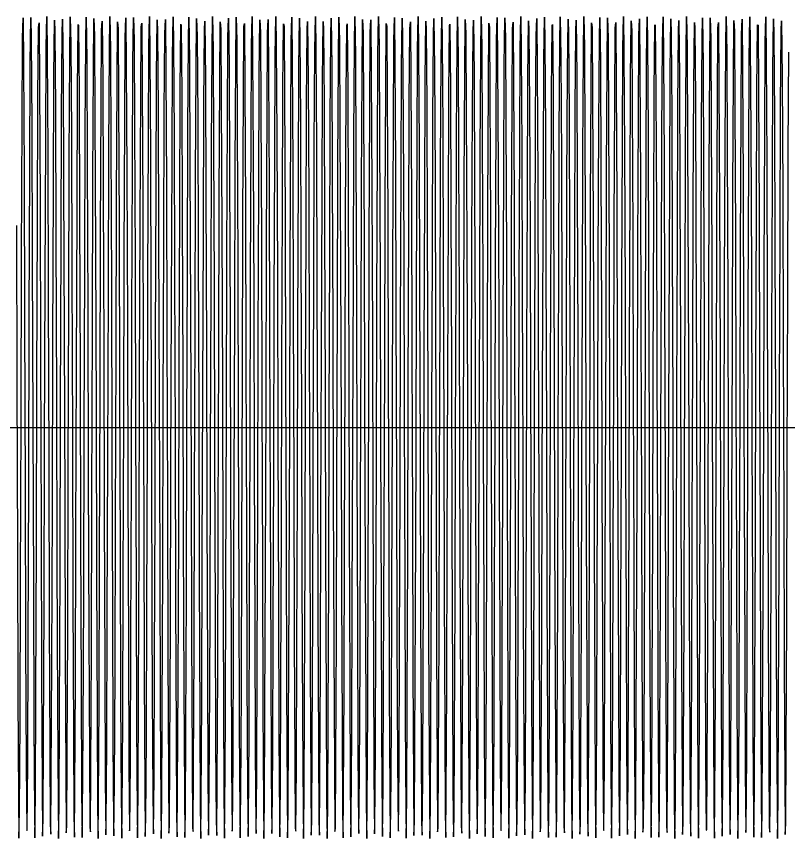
# Model space of a CAD drawing. Header units: metres. Extents: x 5 to 509, y -1 to 159.
# Drawn here: x 320.14 to 335.18, y 95 to 111 of the extents above; entities that cross this region are included whole.
import ezdxf

# ---------------------------------------------------------------- set-up
doc = ezdxf.new("R2010")
doc.units = ezdxf.units.M
doc.layers.add('BASE', color=8, linetype='Continuous')
doc.layers.add('WAVE', color=7, linetype='Continuous')

msp = doc.modelspace()

# ---------------------------------------------------------------- linework, layer by layer
at = {"layer": 'BASE'}
msp.add_line((29, 103), (501, 103), dxfattribs=at)
at = {"layer": 'WAVE'}
msp.add_lwpolyline([(320.141, 106.934), (320.151, 103.844), (320.161, 100.615), (320.171, 97.778), (320.181, 95.801), (320.191, 95.007), (320.201, 95.529), (320.211, 97.279), (320.221, 99.971), (320.231, 103.161), (320.241, 106.324), (320.251, 108.941), (320.261, 110.58), (320.271, 110.972), (320.281, 110.053), (320.291, 107.974), (320.301, 105.076), (320.311, 101.837), (320.321, 98.789), (320.331, 96.434), (320.341, 95.159), (320.351, 95.174), (320.361, 96.476), (320.371, 98.852), (320.381, 101.91), (320.391, 105.147), (320.401, 108.032), (320.411, 110.088), (320.421, 110.978), (320.431, 110.556), (320.441, 108.891), (320.451, 106.257), (320.461, 103.087), (320.471, 99.902), (320.481, 97.228), (320.491, 95.503), (320.501, 95.011), (320.511, 95.833), (320.521, 97.835), (320.531, 100.686), (320.541, 103.918), (320.551, 106.999), (320.561, 109.422), (320.571, 110.788), (320.581, 110.874), (320.591, 109.664), (320.601, 107.358), (320.611, 104.335), (320.621, 101.092), (320.631, 98.163), (320.641, 96.03), (320.651, 95.044), (320.661, 95.366), (320.671, 96.944), (320.681, 99.519), (320.691, 102.666), (320.701, 105.868), (320.711, 108.598), (320.721, 110.407), (320.731, 110.998), (320.741, 110.273), (320.751, 108.352), (320.761, 105.55), (320.771, 102.328), (320.781, 99.218), (320.791, 96.729), (320.801, 95.272), (320.811, 95.086), (320.821, 96.202), (320.831, 98.437), (320.841, 101.422), (320.851, 104.667), (320.861, 107.637), (320.871, 109.845), (320.881, 110.927), (320.891, 110.704), (320.901, 109.214), (320.911, 106.702), (320.921, 103.581), (320.931, 100.365), (320.941, 97.581), (320.951, 95.69), (320.961, 95), (320.971, 95.627), (320.981, 97.467), (320.991, 100.217), (321.001, 103.425), (321.011, 106.562), (321.021, 109.114), (321.031, 110.66), (321.041, 110.946), (321.051, 109.925), (321.061, 107.764), (321.071, 104.82), (321.081, 101.576), (321.091, 98.567), (321.101, 96.287), (321.111, 95.111), (321.121, 95.233), (321.131, 96.633), (321.141, 99.08), (321.151, 102.172), (321.161, 105.4), (321.171, 108.234), (321.181, 110.206), (321.191, 110.993), (321.201, 110.465), (321.211, 108.709), (321.221, 106.014), (321.231, 102.823), (321.241, 99.661), (321.251, 97.048), (321.261, 95.415), (321.271, 95.029), (321.281, 95.955), (321.291, 98.039), (321.301, 100.94), (321.311, 104.179), (321.321, 107.225), (321.331, 109.576), (321.341, 110.844), (321.351, 110.823), (321.361, 109.514), (321.371, 107.134), (321.381, 104.074), (321.391, 100.837), (321.401, 97.956), (321.411, 95.905), (321.421, 95.021), (321.431, 95.449), (321.441, 97.12), (321.451, 99.758), (321.461, 102.93), (321.471, 106.113), (321.481, 108.784), (321.491, 110.503), (321.501, 110.988), (321.511, 110.159), (321.521, 108.153), (321.531, 105.298), (321.541, 102.066), (321.551, 98.987), (321.561, 96.569), (321.571, 95.208), (321.581, 95.129), (321.591, 96.345), (321.601, 98.656), (321.611, 101.681), (321.621, 104.924), (321.631, 107.85), (321.641, 109.978), (321.651, 110.958), (321.661, 110.629), (321.671, 109.045), (321.681, 106.467), (321.691, 103.318), (321.701, 100.117), (321.711, 97.39), (321.721, 95.586), (321.731, 95.002), (321.741, 95.734), (321.751, 97.66), (321.761, 100.466), (321.771, 103.688), (321.781, 106.797), (321.791, 109.281), (321.801, 110.732), (321.811, 110.911), (321.821, 109.789), (321.831, 107.55), (321.841, 104.562), (321.851, 101.317), (321.861, 98.35), (321.871, 96.147), (321.881, 95.071), (321.891, 95.3), (321.901, 96.796), (321.911, 99.312), (321.921, 102.435), (321.931, 105.651), (321.941, 108.431), (321.951, 110.317), (321.961, 111), (321.971, 110.366), (321.981, 108.521), (321.991, 105.768), (322.001, 102.559), (322.011, 99.423), (322.021, 96.875), (322.031, 95.335), (322.041, 95.056), (322.051, 96.083), (322.061, 98.249), (322.071, 101.196), (322.081, 104.44), (322.091, 107.447), (322.101, 109.722), (322.111, 110.892), (322.121, 110.763), (322.131, 109.357), (322.141, 106.906), (322.151, 103.812), (322.161, 100.584), (322.171, 97.754), (322.181, 95.787), (322.191, 95.006), (322.201, 95.541), (322.211, 97.302), (322.221, 100.001), (322.231, 103.194), (322.241, 106.354), (322.251, 108.963), (322.261, 110.591), (322.271, 110.97), (322.281, 110.038), (322.291, 107.948), (322.301, 105.044), (322.311, 101.804), (322.321, 98.761), (322.331, 96.415), (322.341, 95.152), (322.351, 95.181), (322.361, 96.495), (322.371, 98.88), (322.381, 101.942), (322.391, 105.179), (322.401, 108.057), (322.411, 110.103), (322.421, 110.981), (322.431, 110.545), (322.441, 108.869), (322.451, 106.227), (322.461, 103.054), (322.471, 99.872), (322.481, 97.205), (322.491, 95.491), (322.501, 95.013), (322.511, 95.848), (322.521, 97.86), (322.531, 100.717), (322.541, 103.95), (322.551, 107.027), (322.561, 109.441), (322.571, 110.796), (322.581, 110.868), (322.591, 109.646), (322.601, 107.33), (322.611, 104.302), (322.621, 101.06), (322.631, 98.137), (322.641, 96.014), (322.651, 95.04), (322.661, 95.376), (322.671, 96.966), (322.681, 99.548), (322.691, 102.698), (322.701, 105.898), (322.711, 108.621), (322.721, 110.42), (322.731, 110.997), (322.741, 110.26), (322.751, 108.327), (322.761, 105.519), (322.771, 102.296), (322.781, 99.189), (322.791, 96.709), (322.801, 95.264), (322.811, 95.091), (322.821, 96.22), (322.831, 98.464), (322.841, 101.454), (322.851, 104.699), (322.861, 107.664), (322.871, 109.862), (322.881, 110.931), (322.891, 110.695), (322.901, 109.194), (322.911, 106.673), (322.921, 103.549), (322.931, 100.334), (322.941, 97.557), (322.951, 95.676), (322.961, 95), (322.971, 95.64), (322.981, 97.491), (322.991, 100.247), (323.001, 103.457), (323.011, 106.592), (323.021, 109.135), (323.031, 110.67), (323.041, 110.942), (323.051, 109.908), (323.061, 107.738), (323.071, 104.788), (323.081, 101.544), (323.091, 98.54), (323.101, 96.269), (323.111, 95.105), (323.121, 95.241), (323.131, 96.652), (323.141, 99.108), (323.151, 102.205), (323.161, 105.432), (323.171, 108.259), (323.181, 110.221), (323.191, 110.995), (323.201, 110.454), (323.211, 108.686), (323.221, 105.984), (323.231, 102.79), (323.241, 99.631), (323.251, 97.026), (323.261, 95.404), (323.271, 95.032), (323.281, 95.97), (323.291, 98.065), (323.301, 100.971), (323.311, 104.212), (323.321, 107.253), (323.331, 109.594), (323.341, 110.851), (323.351, 110.816), (323.361, 109.495), (323.371, 107.106), (323.381, 104.041), (323.391, 100.805), (323.401, 97.93), (323.411, 95.89), (323.421, 95.018), (323.431, 95.46), (323.441, 97.142), (323.451, 99.788), (323.461, 102.962), (323.471, 106.143), (323.481, 108.806), (323.491, 110.514), (323.501, 110.986), (323.511, 110.145), (323.521, 108.128), (323.531, 105.267), (323.541, 102.033), (323.551, 98.959), (323.561, 96.549), (323.571, 95.201), (323.581, 95.135), (323.591, 96.363), (323.601, 98.684), (323.611, 101.714), (323.621, 104.956), (323.631, 107.876), (323.641, 109.994), (323.651, 110.961), (323.661, 110.619), (323.671, 109.023), (323.681, 106.437), (323.691, 103.285), (323.701, 100.086), (323.711, 97.367), (323.721, 95.574), (323.731, 95.003), (323.741, 95.747), (323.751, 97.685), (323.761, 100.497), (323.771, 103.72), (323.781, 106.826), (323.791, 109.301), (323.801, 110.741), (323.811, 110.906), (323.821, 109.772), (323.831, 107.523), (323.841, 104.53), (323.851, 101.285), (323.861, 98.323), (323.871, 96.13), (323.881, 95.067), (323.891, 95.309), (323.901, 96.816), (323.911, 99.341), (323.921, 102.468), (323.931, 105.682), (323.941, 108.455), (323.951, 110.33), (323.961, 111), (323.971, 110.354), (323.981, 108.498), (323.991, 105.737), (324.001, 102.527), (324.011, 99.394), (324.021, 96.854), (324.031, 95.326), (324.041, 95.06), (324.051, 96.1), (324.061, 98.275), (324.071, 101.228), (324.081, 104.472), (324.091, 107.474), (324.101, 109.74), (324.111, 110.897), (324.121, 110.755), (324.131, 109.338), (324.141, 106.877), (324.151, 103.779), (324.161, 100.553), (324.171, 97.729), (324.181, 95.772), (324.191, 95.005), (324.201, 95.552), (324.211, 97.325), (324.221, 100.032), (324.231, 103.226), (324.241, 106.384), (324.251, 108.984), (324.261, 110.601), (324.271, 110.967), (324.281, 110.022), (324.291, 107.922), (324.301, 105.013), (324.311, 101.772), (324.321, 98.733), (324.331, 96.397), (324.341, 95.146), (324.351, 95.188), (324.361, 96.514), (324.371, 98.908), (324.381, 101.975), (324.391, 105.21), (324.401, 108.082), (324.411, 110.118), (324.421, 110.983), (324.431, 110.534), (324.441, 108.847), (324.451, 106.197), (324.461, 103.021), (324.471, 99.842), (324.481, 97.183), (324.491, 95.48), (324.501, 95.015), (324.511, 95.863), (324.521, 97.885), (324.531, 100.749), (324.541, 103.983), (324.551, 107.055), (324.561, 109.461), (324.571, 110.803), (324.581, 110.862), (324.591, 109.627), (324.601, 107.303), (324.611, 104.27), (324.621, 101.029), (324.631, 98.111), (324.641, 95.998), (324.651, 95.037), (324.661, 95.386), (324.671, 96.987), (324.681, 99.578), (324.691, 102.731), (324.701, 105.929), (324.711, 108.645), (324.721, 110.432), (324.731, 110.997), (324.741, 110.246), (324.751, 108.303), (324.761, 105.488), (324.771, 102.263), (324.781, 99.16), (324.791, 96.689), (324.801, 95.255), (324.811, 95.096), (324.821, 96.237), (324.831, 98.491), (324.841, 101.486), (324.851, 104.731), (324.861, 107.69), (324.871, 109.878), (324.881, 110.935), (324.891, 110.686), (324.901, 109.173), (324.911, 106.644), (324.921, 103.516), (324.931, 100.303), (324.941, 97.533), (324.951, 95.663), (324.961, 95), (324.971, 95.653), (324.981, 97.514), (324.991, 100.278), (325.002, 103.49), (325.012, 106.621), (325.022, 109.156), (325.032, 110.679), (325.042, 110.938), (325.052, 109.892), (325.062, 107.712), (325.072, 104.756), (325.082, 101.512), (325.092, 98.512), (325.102, 96.251), (325.112, 95.1), (325.122, 95.249), (325.132, 96.672), (325.142, 99.137), (325.152, 102.237), (325.162, 105.463), (325.172, 108.283), (325.182, 110.235), (325.192, 110.996), (325.202, 110.442), (325.212, 108.663), (325.222, 105.953), (325.232, 102.757), (325.242, 99.602), (325.252, 97.005), (325.262, 95.394), (325.272, 95.035), (325.282, 95.986), (325.292, 98.091), (325.302, 101.003), (325.312, 104.244), (325.322, 107.28), (325.332, 109.613), (325.342, 110.857), (325.352, 110.809), (325.362, 109.476), (325.372, 107.078), (325.382, 104.009), (325.392, 100.774), (325.402, 97.905), (325.412, 95.875), (325.422, 95.016), (325.432, 95.471), (325.442, 97.165), (325.452, 99.818), (325.462, 102.995), (325.472, 106.173), (325.482, 108.829), (325.492, 110.526), (325.502, 110.984), (325.512, 110.13), (325.522, 108.103), (325.532, 105.236), (325.542, 102.001), (325.552, 98.931), (325.562, 96.53), (325.572, 95.193), (325.582, 95.141), (325.592, 96.382), (325.602, 98.711), (325.612, 101.746), (325.622, 104.987), (325.632, 107.901), (325.642, 110.009), (325.652, 110.964), (325.662, 110.609), (325.672, 109.002), (325.682, 106.408), (325.692, 103.253), (325.702, 100.056), (325.712, 97.344), (325.722, 95.562), (325.732, 95.004), (325.742, 95.761), (325.752, 97.709), (325.762, 100.528), (325.772, 103.753), (325.782, 106.854), (325.792, 109.321), (325.802, 110.749), (325.812, 110.901), (325.822, 109.754), (325.832, 107.496), (325.842, 104.498), (325.852, 101.254), (325.862, 98.296), (325.872, 96.113), (325.882, 95.063), (325.892, 95.318), (325.902, 96.837), (325.912, 99.37), (325.922, 102.5), (325.932, 105.712), (325.942, 108.478), (325.952, 110.343), (325.962, 111), (325.972, 110.341), (325.982, 108.474), (325.992, 105.706), (326.002, 102.494), (326.012, 99.365), (326.022, 96.833), (326.032, 95.316), (326.042, 95.064), (326.052, 96.116), (326.062, 98.302), (326.072, 101.26), (326.082, 104.504), (326.092, 107.501), (326.102, 109.758), (326.112, 110.902), (326.122, 110.747), (326.132, 109.318), (326.142, 106.849), (326.152, 103.747), (326.162, 100.522), (326.172, 97.705), (326.182, 95.759), (326.192, 95.004), (326.202, 95.564), (326.212, 97.348), (326.222, 100.062), (326.232, 103.259), (326.242, 106.413), (326.252, 109.006), (326.262, 110.611), (326.272, 110.964), (326.282, 110.006), (326.292, 107.897), (326.302, 104.981), (326.312, 101.74), (326.322, 98.706), (326.332, 96.378), (326.342, 95.14), (326.352, 95.195), (326.362, 96.534), (326.372, 98.936), (326.382, 102.007), (326.392, 105.242), (326.402, 108.107), (326.412, 110.133), (326.422, 110.985), (326.432, 110.523), (326.442, 108.824), (326.452, 106.167), (326.462, 102.989), (326.472, 99.812), (326.482, 97.16), (326.492, 95.469), (326.502, 95.017), (326.512, 95.877), (326.522, 97.91), (326.532, 100.78), (326.542, 104.015), (326.552, 107.083), (326.562, 109.48), (326.572, 110.81), (326.582, 110.856), (326.592, 109.609), (326.602, 107.275), (326.612, 104.238), (326.622, 100.997), (326.632, 98.086), (326.642, 95.983), (326.652, 95.034), (326.662, 95.396), (326.672, 97.009), (326.682, 99.607), (326.692, 102.764), (326.702, 105.959), (326.712, 108.668), (326.722, 110.444), (326.732, 110.996), (326.742, 110.232), (326.752, 108.278), (326.762, 105.457), (326.772, 102.231), (326.782, 99.131), (326.792, 96.669), (326.802, 95.247), (326.812, 95.101), (326.822, 96.255), (326.832, 98.518), (326.842, 101.518), (326.852, 104.762), (326.862, 107.717), (326.872, 109.895), (326.882, 110.939), (326.892, 110.677), (326.902, 109.152), (326.912, 106.615), (326.922, 103.484), (326.932, 100.272), (326.942, 97.51), (326.952, 95.65), (326.962, 95), (326.972, 95.666), (326.982, 97.538), (326.992, 100.309), (327.002, 103.522), (327.012, 106.65), (327.022, 109.177), (327.032, 110.688), (327.042, 110.934), (327.052, 109.875), (327.062, 107.685), (327.072, 104.724), (327.082, 101.48), (327.092, 98.485), (327.102, 96.234), (327.112, 95.095), (327.122, 95.257), (327.132, 96.692), (327.142, 99.166), (327.152, 102.27), (327.162, 105.494), (327.172, 108.308), (327.182, 110.248), (327.192, 110.997), (327.202, 110.43), (327.212, 108.64), (327.222, 105.923), (327.232, 102.725), (327.242, 99.572), (327.252, 96.983), (327.262, 95.384), (327.272, 95.038), (327.282, 96.001), (327.292, 98.116), (327.302, 101.035), (327.312, 104.276), (327.322, 107.308), (327.332, 109.631), (327.342, 110.863), (327.352, 110.802), (327.362, 109.457), (327.372, 107.05), (327.382, 103.977), (327.392, 100.743), (327.402, 97.88), (327.412, 95.86), (327.422, 95.014), (327.432, 95.482), (327.442, 97.187), (327.452, 99.848), (327.462, 103.028), (327.472, 106.203), (327.482, 108.851), (327.492, 110.537), (327.502, 110.982), (327.512, 110.115), (327.522, 108.077), (327.532, 105.204), (327.542, 101.969), (327.552, 98.903), (327.562, 96.511), (327.572, 95.186), (327.582, 95.147), (327.592, 96.4), (327.602, 98.739), (327.612, 101.778), (327.622, 105.019), (327.632, 107.927), (327.642, 110.025), (327.652, 110.967), (327.662, 110.599), (327.672, 108.98), (327.682, 106.378), (327.692, 103.22), (327.702, 100.026), (327.712, 97.321), (327.722, 95.55), (327.732, 95.005), (327.742, 95.775), (327.752, 97.734), (327.762, 100.559), (327.772, 103.785), (327.782, 106.883), (327.792, 109.341), (327.802, 110.757), (327.812, 110.896), (327.822, 109.737), (327.832, 107.469), (327.842, 104.466), (327.852, 101.222), (327.862, 98.27), (327.872, 96.097), (327.882, 95.059), (327.892, 95.327), (327.902, 96.858), (327.912, 99.399), (327.922, 102.533), (327.932, 105.743), (327.942, 108.502), (327.952, 110.356), (327.962, 111), (327.972, 110.328), (327.982, 108.45), (327.992, 105.676), (328.002, 102.461), (328.012, 99.335), (328.022, 96.813), (328.032, 95.307), (328.042, 95.068), (328.052, 96.133), (328.062, 98.328), (328.072, 101.292), (328.082, 104.536), (328.092, 107.528), (328.102, 109.775), (328.112, 110.907), (328.122, 110.739), (328.132, 109.298), (328.142, 106.82), (328.152, 103.714), (328.162, 100.491), (328.172, 97.68), (328.182, 95.745), (328.192, 95.003), (328.202, 95.577), (328.212, 97.371), (328.222, 100.092), (328.232, 103.291), (328.242, 106.443), (328.252, 109.028), (328.262, 110.621), (328.272, 110.961), (328.282, 109.991), (328.292, 107.871), (328.302, 104.949), (328.312, 101.708), (328.322, 98.678), (328.332, 96.36), (328.342, 95.134), (328.352, 95.202), (328.362, 96.553), (328.372, 98.964), (328.382, 102.04), (328.392, 105.273), (328.402, 108.132), (328.412, 110.148), (328.422, 110.987), (328.432, 110.512), (328.442, 108.802), (328.452, 106.137), (328.462, 102.956), (328.472, 99.782), (328.482, 97.138), (328.492, 95.458), (328.502, 95.019), (328.512, 95.892), (328.522, 97.935), (328.532, 100.811), (328.542, 104.048), (328.552, 107.111), (328.562, 109.499), (328.572, 110.817), (328.582, 110.85), (328.592, 109.591), (328.602, 107.247), (328.612, 104.206), (328.622, 100.965), (328.632, 98.06), (328.642, 95.967), (328.652, 95.031), (328.662, 95.406), (328.672, 97.031), (328.682, 99.637), (328.692, 102.796), (328.702, 105.989), (328.712, 108.691), (328.722, 110.456), (328.732, 110.994), (328.742, 110.218), (328.752, 108.254), (328.762, 105.426), (328.772, 102.198), (328.782, 99.103), (328.792, 96.649), (328.802, 95.239), (328.812, 95.106), (328.822, 96.272), (328.832, 98.545), (328.842, 101.55), (328.852, 104.794), (328.862, 107.743), (328.872, 109.912), (328.882, 110.943), (328.892, 110.668), (328.902, 109.131), (328.912, 106.586), (328.922, 103.451), (328.932, 100.242), (328.942, 97.486), (328.952, 95.637), (328.962, 95), (328.972, 95.679), (328.982, 97.562), (328.992, 100.34), (329.002, 103.555), (329.012, 106.679), (329.022, 109.198), (329.032, 110.697), (329.042, 110.93), (329.052, 109.858), (329.062, 107.659), (329.072, 104.692), (329.082, 101.448), (329.092, 98.459), (329.102, 96.216), (329.112, 95.09), (329.122, 95.265), (329.132, 96.713), (329.142, 99.194), (329.152, 102.302), (329.162, 105.525), (329.172, 108.332), (329.182, 110.262), (329.192, 110.998), (329.202, 110.417), (329.212, 108.617), (329.222, 105.892), (329.232, 102.692), (329.242, 99.543), (329.252, 96.962), (329.262, 95.374), (329.272, 95.041), (329.282, 96.017), (329.292, 98.142), (329.302, 101.066), (329.312, 104.309), (329.322, 107.336), (329.332, 109.649), (329.342, 110.869), (329.352, 110.794), (329.362, 109.437), (329.372, 107.022), (329.382, 103.944), (329.392, 100.711), (329.402, 97.855), (329.412, 95.845), (329.422, 95.012), (329.432, 95.493), (329.442, 97.209), (329.452, 99.878), (329.462, 103.06), (329.472, 106.233), (329.482, 108.873), (329.492, 110.547), (329.502, 110.98), (329.512, 110.1), (329.522, 108.052), (329.532, 105.173), (329.542, 101.936), (329.552, 98.875), (329.562, 96.492), (329.572, 95.179), (329.582, 95.154), (329.592, 96.419), (329.602, 98.766), (329.612, 101.811), (329.622, 105.05), (329.632, 107.953), (329.642, 110.041), (329.652, 110.97), (329.662, 110.589), (329.672, 108.959), (329.682, 106.348), (329.692, 103.187), (329.702, 99.995), (329.712, 97.298), (329.722, 95.538), (329.732, 95.006), (329.742, 95.789), (329.752, 97.758), (329.762, 100.59), (329.772, 103.818), (329.782, 106.911), (329.792, 109.361), (329.802, 110.765), (329.812, 110.891), (329.822, 109.719), (329.832, 107.442), (329.842, 104.434), (329.852, 101.19), (329.862, 98.244), (329.872, 96.08), (329.882, 95.055), (329.892, 95.337), (329.902, 96.879), (329.912, 99.429), (329.922, 102.565), (329.932, 105.774), (329.942, 108.526), (329.952, 110.369), (329.962, 111), (329.972, 110.315), (329.982, 108.426), (329.992, 105.645), (330.002, 102.429), (330.012, 99.306), (330.022, 96.792), (330.032, 95.299), (330.042, 95.072), (330.052, 96.15), (330.062, 98.355), (330.072, 101.324), (330.082, 104.568), (330.092, 107.555), (330.102, 109.792), (330.112, 110.912), (330.122, 110.731), (330.132, 109.277), (330.142, 106.791), (330.152, 103.682), (330.162, 100.46), (330.172, 97.656), (330.182, 95.731), (330.192, 95.002), (330.202, 95.589), (330.212, 97.395), (330.222, 100.123), (330.232, 103.324), (330.242, 106.472), (330.252, 109.049), (330.262, 110.631), (330.272, 110.957), (330.282, 109.975), (330.292, 107.845), (330.302, 104.918), (330.312, 101.675), (330.322, 98.651), (330.332, 96.342), (330.342, 95.128), (330.352, 95.209), (330.362, 96.572), (330.372, 98.993), (330.382, 102.072), (330.392, 105.304), (330.402, 108.157), (330.412, 110.162), (330.422, 110.989), (330.432, 110.501), (330.442, 108.779), (330.452, 106.107), (330.462, 102.923), (330.472, 99.752), (330.482, 97.116), (330.492, 95.447), (330.502, 95.021), (330.512, 95.907), (330.522, 97.961), (330.532, 100.843), (330.542, 104.08), (330.552, 107.139), (330.562, 109.518), (330.572, 110.824), (330.582, 110.843), (330.592, 109.572), (330.602, 107.22), (330.612, 104.173), (330.622, 100.934), (330.632, 98.034), (330.642, 95.952), (330.652, 95.028), (330.662, 95.417), (330.672, 97.052), (330.682, 99.667), (330.692, 102.829), (330.702, 106.02), (330.712, 108.714), (330.722, 110.468), (330.732, 110.993), (330.742, 110.204), (330.752, 108.229), (330.762, 105.394), (330.772, 102.166), (330.782, 99.074), (330.792, 96.629), (330.802, 95.231), (330.812, 95.112), (330.822, 96.29), (330.832, 98.572), (330.842, 101.582), (330.852, 104.826), (330.862, 107.769), (330.872, 109.928), (330.882, 110.947), (330.892, 110.659), (330.902, 109.11), (330.912, 106.557), (330.922, 103.418), (330.932, 100.211), (330.942, 97.462), (330.952, 95.625), (330.962, 95), (330.972, 95.692), (330.982, 97.586), (330.992, 100.371), (331.002, 103.588), (331.012, 106.708), (331.022, 109.218), (331.032, 110.706), (331.042, 110.926), (331.052, 109.842), (331.062, 107.632), (331.072, 104.661), (331.082, 101.416), (331.092, 98.432), (331.102, 96.199), (331.112, 95.085), (331.122, 95.274), (331.132, 96.733), (331.142, 99.223), (331.152, 102.335), (331.162, 105.556), (331.172, 108.356), (331.182, 110.276), (331.192, 110.998), (331.202, 110.405), (331.212, 108.594), (331.222, 105.862), (331.232, 102.66), (331.242, 99.513), (331.252, 96.94), (331.262, 95.364), (331.272, 95.044), (331.282, 96.033), (331.292, 98.168), (331.302, 101.098), (331.312, 104.341), (331.322, 107.363), (331.332, 109.667), (331.342, 110.875), (331.352, 110.787), (331.362, 109.418), (331.372, 106.993), (331.382, 103.912), (331.392, 100.68), (331.402, 97.83), (331.412, 95.831), (331.422, 95.011), (331.432, 95.505), (331.442, 97.232), (331.452, 99.908), (331.462, 103.093), (331.472, 106.262), (331.482, 108.895), (331.492, 110.558), (331.502, 110.978), (331.512, 110.085), (331.522, 108.027), (331.532, 105.141), (331.542, 101.904), (331.552, 98.847), (331.562, 96.473), (331.572, 95.173), (331.582, 95.16), (331.592, 96.437), (331.602, 98.794), (331.612, 101.843), (331.622, 105.082), (331.632, 107.979), (331.642, 110.056), (331.652, 110.973), (331.662, 110.578), (331.672, 108.937), (331.682, 106.319), (331.692, 103.155), (331.702, 99.965), (331.712, 97.275), (331.722, 95.527), (331.732, 95.008), (331.742, 95.803), (331.752, 97.783), (331.762, 100.621), (331.772, 103.85), (331.782, 106.94), (331.792, 109.381), (331.802, 110.773), (331.812, 110.885), (331.822, 109.701), (331.832, 107.414), (331.842, 104.401), (331.852, 101.158), (331.862, 98.218), (331.872, 96.064), (331.882, 95.051), (331.892, 95.346), (331.902, 96.9), (331.912, 99.458), (331.922, 102.598), (331.932, 105.804), (331.942, 108.549), (331.952, 110.382), (331.962, 110.999), (331.972, 110.301), (331.982, 108.402), (331.992, 105.614), (332.002, 102.396), (332.012, 99.278), (332.022, 96.771), (332.032, 95.29), (332.042, 95.077), (332.052, 96.167), (332.062, 98.381), (332.072, 101.355), (332.082, 104.6), (332.092, 107.582), (332.102, 109.809), (332.112, 110.917), (332.122, 110.722), (332.132, 109.257), (332.142, 106.762), (332.152, 103.649), (332.162, 100.429), (332.172, 97.632), (332.182, 95.717), (332.192, 95.001), (332.202, 95.601), (332.212, 97.418), (332.222, 100.153), (332.232, 103.357), (332.242, 106.502), (332.252, 109.07), (332.262, 110.641), (332.272, 110.954), (332.282, 109.959), (332.292, 107.819), (332.302, 104.886), (332.312, 101.643), (332.322, 98.623), (332.332, 96.324), (332.342, 95.122), (332.352, 95.217), (332.362, 96.592), (332.372, 99.021), (332.382, 102.105), (332.392, 105.336), (332.402, 108.182), (332.412, 110.177), (332.422, 110.99), (332.432, 110.489), (332.442, 108.757), (332.452, 106.077), (332.462, 102.891), (332.472, 99.723), (332.482, 97.094), (332.492, 95.436), (332.502, 95.023), (332.512, 95.923), (332.522, 97.986), (332.532, 100.874), (332.542, 104.112), (332.552, 107.167), (332.562, 109.537), (332.572, 110.831), (332.582, 110.837), (332.592, 109.553), (332.602, 107.192), (332.612, 104.141), (332.622, 100.902), (332.632, 98.009), (332.642, 95.936), (332.652, 95.026), (332.662, 95.427), (332.672, 97.074), (332.682, 99.696), (332.692, 102.862), (332.702, 106.05), (332.712, 108.736), (332.722, 110.479), (332.732, 110.992), (332.742, 110.189), (332.752, 108.204), (332.762, 105.363), (332.772, 102.133), (332.782, 99.046), (332.792, 96.609), (332.802, 95.224), (332.812, 95.117), (332.822, 96.308), (332.832, 98.599), (332.842, 101.615), (332.852, 104.858), (332.862, 107.796), (332.872, 109.944), (332.882, 110.951), (332.892, 110.649), (332.902, 109.089), (332.912, 106.528), (332.922, 103.386), (332.932, 100.18), (332.942, 97.439), (332.952, 95.612), (332.962, 95.001), (332.972, 95.705), (332.982, 97.61), (332.992, 100.401), (333.002, 103.62), (333.012, 106.737), (333.022, 109.239), (333.032, 110.715), (333.042, 110.921), (333.052, 109.825), (333.062, 107.605), (333.072, 104.629), (333.082, 101.384), (333.092, 98.405), (333.102, 96.182), (333.112, 95.081), (333.122, 95.282), (333.132, 96.753), (333.142, 99.252), (333.152, 102.367), (333.162, 105.587), (333.172, 108.381), (333.182, 110.289), (333.192, 110.999), (333.202, 110.393), (333.212, 108.57), (333.222, 105.831), (333.232, 102.627), (333.242, 99.484), (333.252, 96.919), (333.262, 95.355), (333.272, 95.048), (333.282, 96.049), (333.292, 98.194), (333.302, 101.13), (333.312, 104.373), (333.322, 107.39), (333.332, 109.685), (333.342, 110.881), (333.352, 110.779), (333.362, 109.398), (333.372, 106.965), (333.382, 103.879), (333.392, 100.649), (333.402, 97.805), (333.412, 95.816), (333.422, 95.009), (333.432, 95.516), (333.442, 97.255), (333.452, 99.938), (333.462, 103.126), (333.472, 106.292), (333.482, 108.917), (333.492, 110.569), (333.502, 110.975), (333.512, 110.07), (333.522, 108.001), (333.532, 105.11), (333.542, 101.871), (333.552, 98.819), (333.562, 96.454), (333.572, 95.166), (333.582, 95.167), (333.592, 96.456), (333.602, 98.822), (333.612, 101.875), (333.622, 105.114), (333.632, 108.004), (333.642, 110.072), (333.652, 110.976), (333.662, 110.568), (333.672, 108.915), (333.682, 106.289), (333.692, 103.122), (333.702, 99.935), (333.712, 97.252), (333.722, 95.515), (333.732, 95.009), (333.742, 95.818), (333.752, 97.808), (333.762, 100.652), (333.772, 103.883), (333.782, 106.968), (333.792, 109.401), (333.802, 110.78), (333.812, 110.88), (333.822, 109.683), (333.832, 107.387), (333.842, 104.369), (333.852, 101.126), (333.862, 98.191), (333.872, 96.048), (333.882, 95.048), (333.892, 95.356), (333.902, 96.921), (333.912, 99.487), (333.922, 102.631), (333.932, 105.835), (333.942, 108.573), (333.952, 110.394), (333.962, 110.999), (333.972, 110.288), (333.982, 108.378), (333.992, 105.583), (334.002, 102.364), (334.012, 99.249), (334.022, 96.751), (334.032, 95.281), (334.042, 95.081), (334.052, 96.184), (334.062, 98.408), (334.072, 101.387), (334.082, 104.632), (334.092, 107.608), (334.102, 109.827), (334.112, 110.922), (334.122, 110.714), (334.132, 109.237), (334.142, 106.734), (334.152, 103.616), (334.162, 100.398), (334.172, 97.607), (334.182, 95.704), (334.192, 95.001), (334.202, 95.614), (334.212, 97.442), (334.222, 100.184), (334.232, 103.389), (334.242, 106.531), (334.252, 109.092), (334.262, 110.65), (334.272, 110.95), (334.282, 109.942), (334.292, 107.793), (334.302, 104.854), (334.312, 101.611), (334.322, 98.596), (334.332, 96.306), (334.342, 95.117), (334.352, 95.224), (334.362, 96.611), (334.372, 99.049), (334.382, 102.137), (334.392, 105.367), (334.402, 108.207), (334.412, 110.191), (334.422, 110.992), (334.432, 110.478), (334.442, 108.734), (334.452, 106.047), (334.462, 102.858), (334.472, 99.693), (334.482, 97.072), (334.492, 95.426), (334.502, 95.026), (334.512, 95.938), (334.522, 98.012), (334.532, 100.906), (334.542, 104.145), (334.552, 107.195), (334.562, 109.556), (334.572, 110.837), (334.582, 110.83), (334.592, 109.535), (334.602, 107.164), (334.612, 104.109), (334.622, 100.871), (334.632, 97.983), (334.642, 95.921), (334.652, 95.023), (334.662, 95.438), (334.672, 97.096), (334.682, 99.726), (334.692, 102.894), (334.702, 106.08), (334.712, 108.759), (334.722, 110.491), (334.732, 110.99), (334.742, 110.175), (334.752, 108.18), (334.762, 105.332), (334.772, 102.101), (334.782, 99.018), (334.792, 96.589), (334.802, 95.216), (334.812, 95.123), (334.822, 96.326), (334.832, 98.627), (334.842, 101.647), (334.852, 104.89), (334.862, 107.822), (334.872, 109.96), (334.882, 110.954), (334.892, 110.639), (334.902, 109.068), (334.912, 106.498), (334.922, 103.353), (334.932, 100.15), (334.942, 97.415), (334.952, 95.6), (334.962, 95.001), (334.972, 95.719), (334.982, 97.634), (334.992, 100.432), (335.002, 103.653), (335.012, 106.766), (335.022, 109.259), (335.032, 110.723), (335.042, 110.917), (335.052, 109.808), (335.062, 107.579), (335.072, 104.597), (335.082, 101.352), (335.092, 98.378), (335.102, 96.165), (335.112, 95.076), (335.122, 95.291), (335.132, 96.774), (335.142, 99.281), (335.152, 102.4), (335.162, 105.618), (335.172, 108.405), (335.182, 110.303)], dxfattribs=at)

doc.saveas('drawing.dxf')
